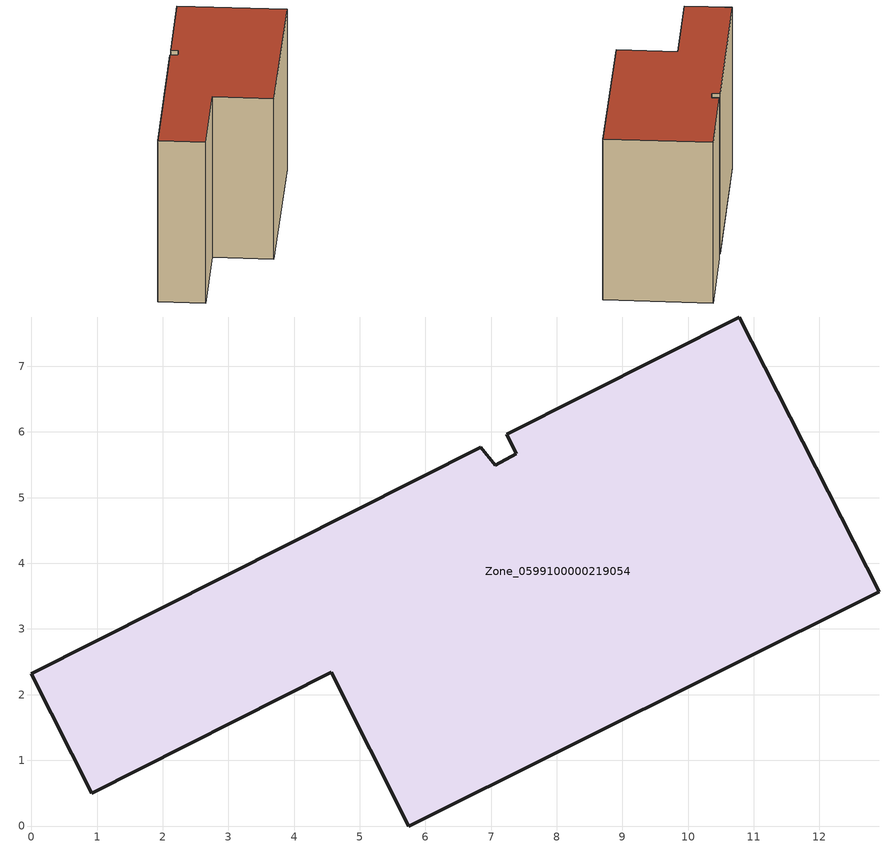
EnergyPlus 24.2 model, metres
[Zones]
Zone_0599100000219054
 floor ground (C_G): 0,2.32 6.84,5.77 7.07,5.49 7.39,5.67 7.24,5.96 10.78,7.75 12.91,3.57 5.75,0 4.57,2.34 0.92,0.5 z0
 wall outside (C_F): 12.91,3.57 10.78,7.75 7.24,5.96 7.39,5.67 7.07,5.49 6.84,5.77 0,2.32 0.92,0.5 4.57,2.34 5.75,0 12.91,3.57 z0:7.76
 roof outside (C_R): 7.07,5.49 6.84,5.77 0,2.32 0.92,0.5 4.57,2.34 5.75,0 12.91,3.57 10.78,7.75 7.24,5.96 7.39,5.67 z7.76
[BUILDING]
Pand.0599100000219054: North Axis=0; Terrain=City; Loads Convergence Tolerance Value=0.04; Temperature Convergence Tolerance Value=0.4; Solar Distribution=FullExterior; Maximum Number of Warmup Days=25; Minimum Number of Warmup Days=1
[Site:Location]
Rotterdam.The.Hague.AP_ZH_NLD Design_Conditions: Latitude=51.96; Longitude=4.45; Time Zone=1; Elevation=-4.5
[SITE:GROUNDTEMPERATURE:BUILDINGSURFACE]
18, 18, 18, 18, 18, 18, 18, 18, 18, 18, 18, 18
[MATERIAL] Thermal Absorptance=0.9; Solar Absorptance=0.7; Visible Absorptance=0.7
Name | Roughness | Thickness | Conductivity | Density | Specific Heat
G.TC.1946 | MediumSmooth | 0.15 | 1 | 540 | 1210
F.TC.1946 | Rough | 0.3 | 0.857143 | 1920 | 840
R.TC.1946 | MediumRough | 0.2 | 0.909091 | 1500 | 1000
[CONSTRUCTION]
C_G: G.TC.1946
C_F: F.TC.1946
C_R: R.TC.1946
[ZONE]
Zone_0599100000219054: Type=1; Multiplier=1; Ceiling Height=Autocalculate; Volume=Autocalculate; Floor Area=autocalculate; Part of Total Floor Area=Yes
[ZONEINFILTRATION:DESIGNFLOWRATE]
Infil_Zone_0599100000219054: Zone or ZoneList or Space or SpaceList=Zone_0599100000219054; Schedule=AlwaysOn; Design Flow Rate Calculation Method=Flow/Area; Flow Rate per Floor Area=0.003; Constant Term Coefficient=1; Temperature Term Coefficient=0; Velocity Term Coefficient=0; Velocity Squared Term Coefficient=0
[HVACTEMPLATE:ZONE:IDEALLOADSAIRSYSTEM]
Zone_0599100000219054: Maximum Heating Supply Air Temperature=50; Minimum Cooling Supply Air Temperature=13; Maximum Heating Supply Air Humidity Ratio=0.0156; Minimum Cooling Supply Air Humidity Ratio=0.0077; Heating Limit=NoLimit; Cooling Limit=NoLimit; Dehumidification Control Type=ConstantSensibleHeatRatio; Cooling Sensible Heat Ratio=0.7; Dehumidification Setpoint=60; Humidification Control Type=None; Humidification Setpoint=30; Outdoor Air Method=None; Outdoor Air Flow Rate per Person=0.00944; Outdoor Air Flow Rate per Zone Floor Area=0; Outdoor Air Flow Rate per Zone=0; Demand Controlled Ventilation Type=None; Outdoor Air Economizer Type=NoEconomizer; Heat Recovery Type=None; Sensible Heat Recovery Effectiveness=0.7; Latent Heat Recovery Effectiveness=0.65
[ZONECONTROL:THERMOSTAT]
ThermostatControl_Zone_0599100000219054: Zone or ZoneList=Zone_0599100000219054; Control Type Schedule=DualSetpointControlType; Control 1=Thermostat_Zone_0599100000219054; Temperature Difference Between Cutout And Setpoint=0
[THERMOSTATSETPOINT:DUALSETPOINT]
Thermostat_Zone_0599100000219054: Heating Setpoint Temperature Schedule=HeatingSetpoint_Zone_0599100000219054; Cooling Setpoint Temperature Schedule=CoolingSetpoint_Zone_0599100000219054
[SCHEDULE:COMPACT]
HeatingSetpoint_Zone_0599100000219054: Through: 12/31, For: AllDays, Until: 24:00, 21
CoolingSetpoint_Zone_0599100000219054: Through: 12/31, For: AllDays, Until: 24:00, 24
DualSetpointControlType: Through: 12/31, For: AllDays, Until: 24:00, 4
AlwaysOn: Through: 12/31, For: AllDays, Until: 24:00, 1
